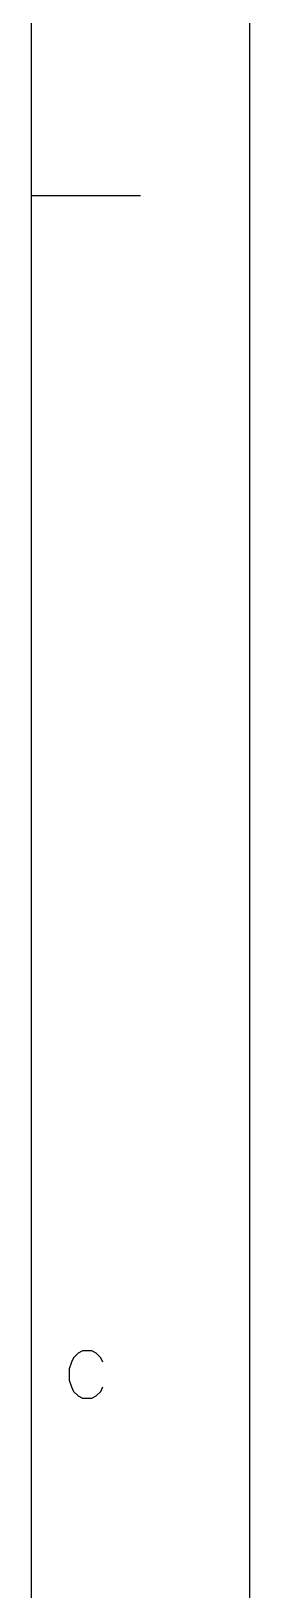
# Model space of a CAD drawing. Header units: millimetres. Extents: x -312439 to 477422, y -331570 to 212570.
# Drawn here: x 379442 to 379942, y 100919 to 104489 of the extents above; entities that cross this region are included whole.
import ezdxf

# ---------------------------------------------------------------- set-up
doc = ezdxf.new("R2010")
doc.units = ezdxf.units.MM
doc.layers.add('FORMATO A1', color=1, linetype='Continuous')

# ---------------------------------------------------------------- blocks, each defined once
blk = doc.blocks.new('A$C2D342850')
at = {"layer": 'FORMATO A1', "color": 1, "linetype": 'Continuous'}
for p, q in [((84100, -59400), (84100, 0)), ((83100, -19600), (83600, -19600))]:
    blk.add_line(p, q, dxfattribs=at)
at = {"layer": 'FORMATO A1', "color": 2, "linetype": 'Continuous'}
blk.add_line((83100, -1000), (83100, -58400), dxfattribs=at)
at = {"layer": 'FORMATO A1', "color": 1, "linetype": 'Continuous'}
blk.add_lwpolyline([(83428.17, -24945), (83417.85, -24924.37), (83397.23, -24903.75), (83376.6, -24893.44), (83335.35, -24893.44), (83314.73, -24903.75), (83294.1, -24924.37), (83283.79, -24945), (83273.48, -24975.94), (83273.48, -25027.5), (83283.79, -25058.44), (83294.1, -25079.06), (83314.73, -25099.69), (83335.35, -25110), (83376.6, -25110), (83397.23, -25099.69), (83417.85, -25079.06), (83428.17, -25058.44)], dxfattribs=at)

msp = doc.modelspace()

# ---------------------------------------------------------------- linework, layer by layer
at = {"layer": 'FORMATO A1', "color": 1, "linetype": 'Continuous'}
msp.add_line((379942.032, 84212.941, 0), (379942.032, 113912.941, 0), dxfattribs=at)
at = {"layer": 'FORMATO A1', "color": 2, "linetype": 'Continuous'}
msp.add_line((379442.032, 113412.941, 0), (379442.032, 84712.941, 0), dxfattribs=at)

# ---------------------------------------------------------------- block references
at = {"layer": 'FORMATO A1', "xscale": 0.5, "yscale": 0.5, "zscale": 0.5}
msp.add_blockref('A$C2D342850', (337892.032, 113912.941, 0), dxfattribs=at)

doc.saveas('drawing.dxf')
